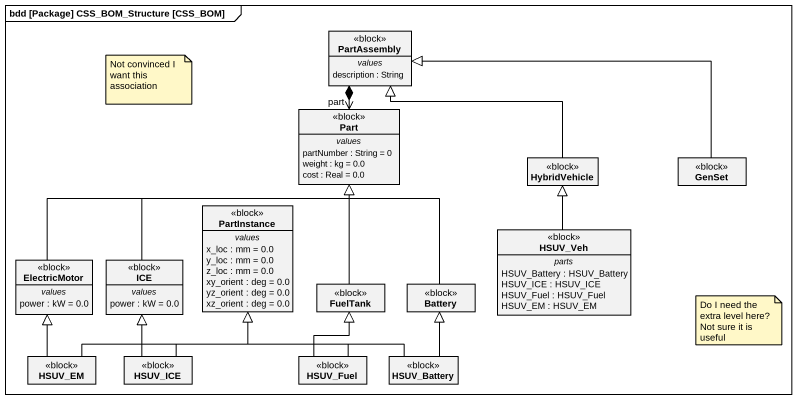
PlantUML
@startuml
mainframe bdd [Package] CSS_BOM_Structure [CSS_BOM]
hide circle
hide empty members
class PartAssembly <<block>> {
  -- values --
  description : String
}
class Part <<block>> {
  -- values --
  partNumber : String = 0
  weight : kg = 0.0
  cost : Real = 0.0
}
class HybridVehicle <<block>>
class GenSet <<block>>
class PartInstance <<block>> {
  -- values --
  x_loc : mm = 0.0
  y_loc : mm = 0.0
  z_loc : mm = 0.0
  xy_orient : deg = 0.0
  yz_orient : deg = 0.0
  xz_orient : deg = 0.0
}
class HSUV_Veh <<block>> {
  -- parts --
  HSUV_Battery : HSUV_Battery
  HSUV_ICE : HSUV_ICE
  HSUV_Fuel : HSUV_Fuel
  HSUV_EM : HSUV_EM
}
class ElectricMotor <<block>> {
  -- values --
  power : kW = 0.0
}
class ICE <<block>> {
  -- values --
  power : kW = 0.0
}
class FuelTank <<block>>
class Battery <<block>>
class HSUV_EM <<block>>
class HSUV_ICE <<block>>
class HSUV_Fuel <<block>>
class HSUV_Battery <<block>>
PartAssembly *--> "part" Part
HybridVehicle -left-|> PartAssembly
GenSet -left-|> PartAssembly
HSUV_Veh -up-|> HybridVehicle
ElectricMotor -right-|> Part
ICE -up-|> Part
FuelTank -up-|> Part
Battery -up-|> Part
HSUV_EM -right-|> PartInstance
HSUV_EM -up-|> ElectricMotor
HSUV_ICE -up-|> PartInstance
HSUV_ICE -up-|> ICE
HSUV_Fuel -up-|> PartInstance
HSUV_Fuel -up-|> FuelTank
HSUV_Battery -up-|> PartInstance
HSUV_Battery -up-|> Battery
note as N1
  Not convinced I want this association
end note
note as N2
  Do I need the extra level here? Not sure it is useful
end note
@enduml
